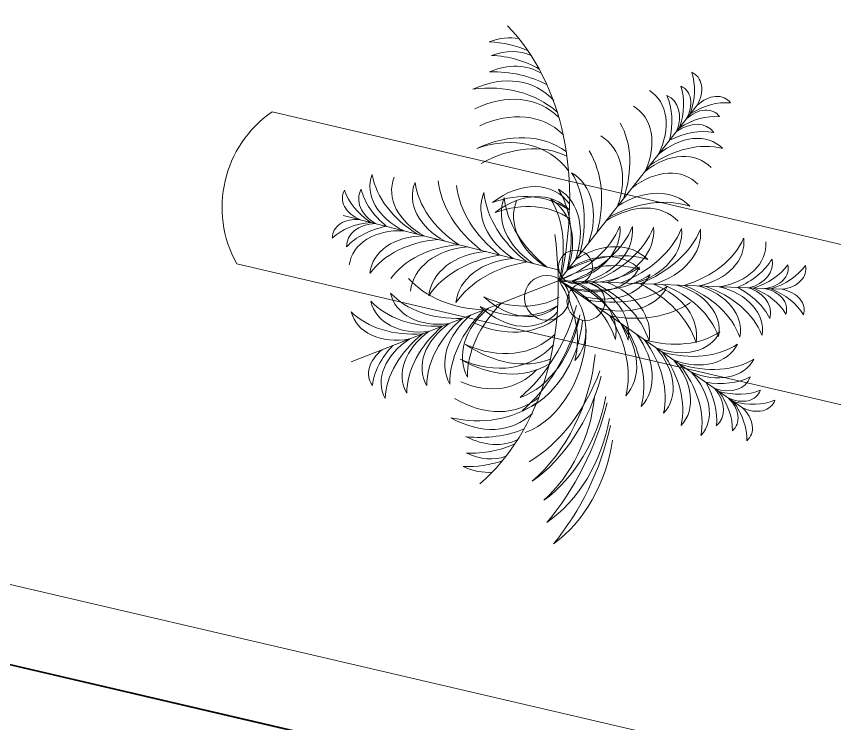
# Model space of a CAD drawing. Header units: millimetres. Extents: x 474016 to 477875, y 2288607 to 2292200.
# Drawn here: x 474098.24 to 474113.99, y 2289133.24 to 2289146.84 of the extents above; entities that cross this region are included whole.
import ezdxf

# ---------------------------------------------------------------- set-up
doc = ezdxf.new("R2010")
doc.units = ezdxf.units.MM
doc.header["$LTSCALE"] = 50
for name, color, linetype, lineweight in [('BANQUETA', 251, 'Continuous', 5), ('JARDIN-HP', 64, 'Continuous', 5), ('JARDINES', 98, 'Continuous', 13)]:
    doc.layers.add(name, color=color, linetype=linetype, lineweight=lineweight)
doc.layers.add('CVL_LOTIF', color=1, linetype='Continuous')

# ---------------------------------------------------------------- blocks, each defined once
blk = doc.blocks.new('A$C41BB26E9')
at = {"color": 0}
for p in [(1.999, 1.925), (3.251, -3.539)]:
    blk.add_line(p, (2.054, -0.938), dxfattribs=at)
at = {"color": 56}
for p, q in [((3.546, 1.506), (2.054, -0.938)), ((-0.293, 0.701), (2.054, -0.938)), ((1.382, -3.752), (1.923, -0.941))]:
    blk.add_line(p, q, dxfattribs=at)
for centre, radius in [((2.303, -0.578), 0.243), ((1.869, -0.738), 0.217), ((2.284, -1.082), 0.287)]:
    blk.add_circle(centre, radius)
at = {"color": 56, "true_color": 0x7a7a00}
for centre, major_axis, ratio, start_param, end_param in [((1.739, 1.845), (-0.007, 0.369), 0.723404, -1.366779, 0.20531), ((1.417, 1.375), (-0.018, 0.909), 0.723404, -1.121531, -0.433471), ((2.262, 1.855), (-0.007, 0.369), 0.723404, -0.20531, 1.366779), ((2.602, 1.398), (-0.018, 0.909), 0.723404, 0.433471, 1.121531), ((1.743, 1.62), (-0.007, 0.369), 0.723404, -1.366779, 0.20531), ((2.266, 1.63), (-0.007, 0.369), 0.723404, -0.20531, 1.366779), ((1.421, 1.15), (-0.018, 0.909), 0.723404, -1.121531, -0.433471), ((2.606, 1.173), (-0.018, 0.909), 0.723404, 0.433471, 1.121531), ((2.76, 1.355), (0.473, 0.776), 0.723404, -1.121531, -0.433471), ((3.283, 1.579), (0.192, 0.315), 0.723404, -1.366779, 0.20531), ((1.695, 1.314), (-0.009, 0.47), 0.723404, -1.190837, 0.194817), ((2.326, 1.326), (-0.009, 0.47), 0.723404, -0.194817, 1.190837), ((2.697, 0.758), (-0.022, 1.114), 0.723404, 0.373636, 0.994705), ((1.473, 0.902), (-0.015, 0.782), 0.723404, -1.305586, 0.091225), ((1.346, 0.731), (-0.022, 1.114), 0.723404, -0.994705, -0.373636), ((2.564, 0.923), (-0.015, 0.782), 0.723404, -0.091225, 1.305586), ((2.925, 0.425), (-0.026, 1.348), 0.723404, 0.312027, 1.166602), ((3.166, 1.386), (0.192, 0.315), 0.723404, -1.366779, 0.20531), ((2.642, 1.163), (0.473, 0.776), 0.723404, -1.121531, -0.433471), ((2.552, 0.926), (0.407, 0.667), 0.723404, -1.305586, 0.091225), ((1.99, 0.678), (0.702, 1.151), 0.723404, -1.166602, -0.312027), ((2.961, 1.155), (0.245, 0.401), 0.723404, -1.190837, 0.194817), ((2.354, 0.85), (0.58, 0.951), 0.723404, -0.994705, -0.373636), ((3.771, 0.738), (0.473, 0.776), 0.723404, 0.433471, 1.121531), ((3.73, 1.306), (0.192, 0.315), 0.723404, -0.20531, 1.366779), ((1.457, 0.572), (-0.016, 0.83), 0.723404, -1.24346, 0.110756), ((1.116, 0.031), (-0.027, 1.414), 0.723404, -1.115718, -0.281779), ((2.593, 0.594), (-0.016, 0.83), 0.723404, -0.110756, 1.24346), ((2.954, 0.066), (-0.027, 1.414), 0.723404, 0.281779, 1.115718), ((2.361, 0.656), (0.432, 0.708), 0.723404, -1.24346, 0.110756), ((1.784, 0.383), (0.737, 1.208), 0.723404, -1.115718, -0.281779), ((3.654, 0.546), (0.473, 0.776), 0.723404, 0.433471, 1.121531), ((3.613, 1.114), (0.192, 0.315), 0.723404, -0.20531, 1.366779), ((3.5, 0.826), (0.245, 0.401), 0.723404, -0.194817, 1.190837), ((2.599, 0.32), (-0.016, 0.83), 0.723404, -0.110756, 1.24346), ((2.219, 0.422), (0.432, 0.708), 0.723404, -1.24346, 0.110756), ((1.641, 0.149), (0.737, 1.208), 0.723404, -1.115718, -0.281779), ((3.484, 0.358), (0.407, 0.667), 0.723404, -0.091225, 1.305586), ((3.508, 0.147), (0.58, 0.951), 0.723404, 0.373636, 0.994705), ((-0.082, 0.873), (-0.303, 0.211), 0.723404, -0.20531, 1.366779), ((0.487, 0.878), (-0.745, 0.52), 0.723404, 0.433471, 1.121531), ((0.849, 0.569), (-0.641, 0.447), 0.723404, -0.091225, 1.305586), ((1.464, 0.568), (-1.105, 0.772), 0.723404, 0.312027, 1.166602), ((2.96, -0.208), (-0.027, 1.414), 0.723404, 0.281779, 1.115718), ((0.102, 0.744), (-0.303, 0.211), 0.723404, -0.20531, 1.366779), ((0.672, 0.75), (-0.745, 0.52), 0.723404, 0.433471, 1.121531), ((3.521, -0.256), (0.702, 1.151), 0.723404, 0.312027, 1.166602), ((0.383, 0.614), (-0.385, 0.269), 0.723404, -0.194817, 1.190837), ((1.061, 0.579), (-0.913, 0.638), 0.723404, 0.373636, 0.994705), ((1.133, 0.399), (-0.68, 0.475), 0.723404, -0.110756, 1.24346), ((1.38, -0.167), (-0.02, 1.008), 0.723404, -1.13012, 0.094138), ((2.699, -0.141), (-0.02, 1.008), 0.723404, -0.094138, 1.13012), ((3.095, -0.763), (-0.033, 1.69), 0.723404, 0.261161, 1.023266), ((3.332, 0.064), (0.432, 0.708), 0.723404, -0.110756, 1.24346), ((-0.382, 0.443), (-0.303, 0.211), 0.723404, -1.366779, 0.20531), ((1.357, 0.242), (-0.68, 0.475), 0.723404, -0.110756, 1.24346), ((1.008, -0.803), (-0.033, 1.69), 0.723404, -1.023266, -0.261161), ((1.118, -0.469), (0.88, 1.443), 0.723404, -1.023266, -0.261161), ((3.353, -0.575), (0.737, 1.208), 0.723404, 0.281779, 1.115718), ((-0.191, -0.093), (-0.745, 0.52), 0.723404, -1.121531, -0.433471), ((1.789, 0.052), (-0.827, 0.577), 0.723404, -0.094138, 1.13012), ((2.525, 0.007), (-1.386, 0.967), 0.723404, 0.261161, 1.023266), ((1.385, -0.41), (-0.02, 1.008), 0.723404, -1.13012, 0.094138), ((3.189, -0.169), (0.432, 0.708), 0.723404, -0.110756, 1.24346), ((-0.197, 0.314), (-0.303, 0.211), 0.723404, -1.366779, 0.20531), ((-0.006, -0.222), (-0.745, 0.52), 0.723404, -1.121531, -0.433471), ((0.022, 0.096), (-0.385, 0.269), 0.723404, -1.190837, 0.194817), ((1.988, -0.087), (-0.827, 0.577), 0.723404, -0.094138, 1.13012), ((1.013, -1.046), (-0.033, 1.69), 0.723404, -1.023266, -0.261161), ((3.21, -0.808), (0.737, 1.208), 0.723404, 0.281779, 1.115718), ((1.586, -0.44), (0.525, 0.861), 0.723404, -1.13012, 0.094138), ((0.93, -0.777), (0.88, 1.443), 0.723404, -1.023266, -0.261161), ((0.224, -0.326), (-0.641, 0.447), 0.723404, -1.305586, 0.091225), ((0.288, -0.529), (-0.913, 0.638), 0.723404, -0.994705, -0.373636), ((3.026, -0.612), (0.525, 0.861), 0.723404, -0.094138, 1.13012), ((0.482, -0.534), (-0.68, 0.475), 0.723404, -1.24346, 0.110756), ((1.391, -0.77), (-0.02, 1.008), 0.723404, -1.13012, 0.094138), ((1.02, -1.406), (-0.033, 1.69), 0.723404, -1.023266, -0.261161), ((1.445, -0.67), (0.525, 0.861), 0.723404, -1.13012, 0.094138), ((0.79, -1.007), (0.88, 1.443), 0.723404, -1.023266, -0.261161), ((2.71, -0.744), (-0.02, 1.008), 0.723404, -0.094138, 1.13012), ((3.107, -1.365), (-0.033, 1.69), 0.723404, 0.261161, 1.023266), ((3.026, -1.349), (0.88, 1.443), 0.723404, 0.261161, 1.023266), ((2.505, -0.448), (-0.827, 0.577), 0.723404, -0.094138, 1.13012), ((3.24, -0.493), (-1.386, 0.967), 0.723404, 0.261161, 1.023266), ((2.9, -0.819), (0.525, 0.861), 0.723404, -0.094138, 1.13012), ((1.397, -1.04), (-0.02, 1.008), 0.723404, -1.13012, 0.094138), ((2.638, -0.541), (-0.827, 0.577), 0.723404, -0.094138, 1.13012), ((3.373, -0.586), (-1.386, 0.967), 0.723404, 0.261161, 1.023266), ((1.361, -0.809), (0.525, 0.861), 0.723404, -1.13012, 0.094138), ((0.705, -1.146), (0.88, 1.443), 0.723404, -1.023266, -0.261161), ((2.716, -1.014), (-0.02, 1.008), 0.723404, -0.094138, 1.13012), ((2.9, -1.556), (0.88, 1.443), 0.723404, 0.261161, 1.023266), ((0.944, -1.284), (-1.16, 0.81), 0.723404, -1.115718, -0.281779), ((1.025, -1.676), (-0.033, 1.69), 0.723404, -1.023266, -0.261161), ((3.112, -1.635), (-0.033, 1.69), 0.723404, 0.261161, 1.023266), ((1.034, -1.03), (-0.827, 0.577), 0.723404, -1.13012, 0.094138), ((1.4, -1.202), (-0.02, 1.008), 0.723404, -1.13012, 0.094138), ((1.028, -1.838), (-0.033, 1.69), 0.723404, -1.023266, -0.261161), ((2.719, -1.176), (-0.02, 1.008), 0.723404, -0.094138, 1.13012), ((3.115, -1.797), (-0.033, 1.69), 0.723404, 0.261161, 1.023266), ((3.78, -1.381), (-1.599, 0.388), 0.714286, 3.86745, 4.883323), ((3.704, -2.103), (-2.624, 0.637), 0.714286, 4.179349, 4.820469), ((4.122, -1.283), (-1.534, 0.372), 0.714286, 3.888492, 4.926001), ((3.47, -1.48), (-1.656, 0.402), 0.714286, 3.88992, 4.86288), ((3.29, -2.282), (-2.814, 0.683), 0.714286, 4.170125, 4.780311), ((2.716, -1.653), (-1.879, 0.456), 0.714286, 3.806569, 4.639337), ((3.658, -1.569), (-1.56, 0.378), 0.714286, 4.003422, 4.972752), ((1.528, -1.375), (-0.827, 0.577), 0.723404, -1.13012, 0.094138), ((2.487, -1.496), (0.525, 0.861), 0.723404, -0.094138, 1.13012), ((2.952, -1.39), (-1.112, 0.27), 0.714286, 3.627505, 5.149011), ((3.161, -1.824), (-1.864, 0.452), 0.714286, 3.982805, 4.982914), ((1.824, -2.05), (-1.386, 0.967), 0.723404, -1.023266, -0.261161), ((2.487, -2.233), (0.88, 1.443), 0.723404, 0.261161, 1.023266), ((2.675, -1.447), (-1.112, 0.27), 0.714286, 3.627505, 4.993486), ((1.883, -1.622), (-0.827, 0.577), 0.723404, -1.13012, 0.094138), ((2.098, -2.039), (-1.864, 0.452), 0.714286, 3.982805, 4.744909), ((2.508, -1.48), (-1.112, 0.27), 0.714286, 3.627505, 4.912474), ((2.265, -2.005), (-1.864, 0.452), 0.714286, 3.982805, 4.744909), ((2.046, -2.205), (-1.386, 0.967), 0.723404, -1.023266, -0.261161), ((1.939, -1.971), (-1.507, 0.812), 0.72, -0.270525, 0.729584), ((2.016, -1.667), (-1.52, 0.819), 0.72, 0.073052, 0.90582), ((1.834, -1.504), (-0.899, 0.484), 0.72, -0.281097, 1.084884), ((1.96, -1.46), (-0.899, 0.484), 0.72, -0.200085, 1.084884), ((2.619, -1.732), (-1.507, 0.812), 0.72, -0.03252, 0.729584), ((2.178, -2.298), (-1.386, 0.967), 0.723404, -1.023266, -0.261161), ((2.745, -1.688), (-1.507, 0.812), 0.72, -0.03252, 0.729584), ((0.804, -1.812), (1.484, 0.855), 0.72, -0.729584, 0.03252), ((1.582, -1.562), (0.885, 0.51), 0.72, -1.084884, 0.200085), ((1.71, -1.602), (0.885, 0.51), 0.72, -1.084884, 0.281097), ((1.144, -1.921), (1.484, 0.855), 0.72, -0.729584, 0.12698), ((0.931, -1.853), (1.484, 0.855), 0.72, -0.729584, 0.03252), ((1.426, -2.011), (1.484, 0.855), 0.72, -0.729584, 0.213498), ((1.617, -2.072), (1.484, 0.855), 0.72, -0.729584, 0.270525), ((1.531, -1.771), (1.496, 0.862), 0.72, -0.90582, -0.073052), ((1.643, -1.929), (1.52, 0.876), 0.72, -0.831119, 0.049618), ((0.867, -1.982), (-1.241, 0.668), 0.72, -0.213612, 0.823897), ((1.917, -2.392), (-2.123, 1.143), 0.72, -0.10808, 0.53304), ((1.154, -1.911), (-1.293, 0.697), 0.72, -0.170934, 0.844939), ((1.033, -0.039), (0.319, 1.659), 0.723404, 3.402754, 4.164858), ((1.322, -0.57), (0.19, 0.99), 0.723404, 3.047455, 4.271712), ((2.401, -1.99), (1.273, 0.733), 0.72, -0.844939, 0.170934), ((1.652, -2.492), (2.089, 1.203), 0.72, -0.53304, 0.10808), ((1.981, -2.43), (-2.379, 1.282), 0.72, 0.051792, 0.431948), ((2.69, -2.053), (1.221, 0.704), 0.72, -0.823897, 0.213612), ((1.482, -2.459), (-2.105, 1.134), 0.72, 0.016555, 0.382187), ((0.429, -1.859), (-1.012, 0.545), 0.72, 0.006837, 0.780102), ((1.292, -0.729), (0.19, 0.99), 0.723404, 3.047455, 4.271712), ((1.589, -2.532), (2.342, 1.349), 0.72, -0.431948, -0.051792), ((3.123, -1.917), (0.996, 0.574), 0.72, -0.780102, -0.006837), ((0.097, -1.885), (-0.877, 0.472), 0.72, 0.078285, 0.75224), ((0.982, -0.304), (0.319, 1.659), 0.723404, 3.402754, 4.164858), ((3.032, -0.698), (0.319, 1.659), 0.723404, 2.118327, 2.880431), ((2.089, -2.546), (2.072, 1.193), 0.72, -0.382187, -0.016555), ((1.309, -2.496), (-2.105, 1.134), 0.72, 0.093724, 0.382187), ((1.241, -0.994), (0.19, 0.99), 0.723404, 3.047455, 4.271712), ((2.536, -1.243), (0.19, 0.99), 0.723404, 2.011473, 3.235731), ((3.456, -1.934), (0.863, 0.497), 0.72, -0.75224, -0.078285), ((2.262, -2.578), (2.072, 1.193), 0.72, -0.382187, -0.093724), ((-0.076, -1.922), (-0.877, 0.472), 0.72, 0.267806, 0.75224), ((3.63, -1.966), (0.863, 0.497), 0.72, -0.75224, -0.267806), ((0.914, -0.658), (0.319, 1.659), 0.723404, 3.402754, 4.164858), ((2.964, -1.052), (0.319, 1.659), 0.723404, 2.118327, 2.880431), ((0.868, -0.896), (0.319, 1.659), 0.723404, 3.402754, 4.164858), ((2.468, -1.597), (0.19, 0.99), 0.723404, 2.011473, 3.235731), ((2.422, -1.835), (0.19, 0.99), 0.723404, 2.011473, 3.235731), ((0.885, -1.467), (0.267, 1.389), 0.723404, 3.423371, 4.25731), ((2.691, -1.814), (0.267, 1.389), 0.723404, 2.025875, 2.859814), ((1.129, -2.058), (0.157, 0.815), 0.723404, 3.030837, 4.385053), ((2.639, -2.083), (0.267, 1.389), 0.723404, 2.025875, 2.859814), ((1.077, -2.327), (0.157, 0.815), 0.723404, 3.030837, 4.385053), ((2.193, -2.542), (0.157, 0.815), 0.723404, 1.898132, 3.252348), ((0.788, -2.093), (0.255, 1.324), 0.723404, 3.45362, 4.308195), ((1.037, -2.655), (0.148, 0.768), 0.723404, 3.050367, 4.447179), ((2.109, -2.861), (0.148, 0.768), 0.723404, 1.836006, 3.232818), ((0.941, -2.466), (0.21, 1.094), 0.723404, 3.515228, 4.136297), ((2.268, -2.721), (0.21, 1.094), 0.723404, 2.146888, 2.767957), ((1.806, -3.218), (0.089, 0.462), 0.723404, 1.950755, 3.33641), ((0.944, -2.891), (0.172, 0.893), 0.723404, 3.575063, 4.263123), ((2.108, -3.115), (0.172, 0.893), 0.723404, 2.020062, 2.708122), ((1.181, -3.408), (0.07, 0.363), 0.723404, 2.936283, 4.508372), ((1.695, -3.507), (0.07, 0.363), 0.723404, 1.774814, 3.346903)]:
    blk.add_ellipse(centre, major_axis=major_axis, ratio=ratio, start_param=start_param, end_param=end_param, dxfattribs=at)
at = {"color": 0}
for centre, major_axis, ratio, start_param, end_param in [((1.529, -1.844), (-1.386, 0.967), 0.723404, -1.023266, -0.261161), ((1.242, -4.458), (3.82, 2.201), 0.72, 0.180287, 1.122445)]:
    blk.add_ellipse(centre, major_axis=major_axis, ratio=ratio, start_param=start_param, end_param=end_param, dxfattribs=at)
at = {"color": 56}
for centre, major_axis, ratio, start_param, end_param in [((3.011, -1.71), (-1.909, 0.463), 0.714286, 3.88127, 4.762007), ((2.383, -4.345), (-3.881, 2.091), 0.72, -1.122445, -0.180287), ((1.75, -1.53), (-0.827, 0.577), 0.723404, -1.13012, 0.094138), ((1.909, -1.829), (-1.544, 0.832), 0.72, -0.049618, 0.831119), ((1.425, -1.854), (-1.339, 0.721), 0.72, -0.150491, 0.822469), ((2.147, -2.08), (1.242, 0.715), 0.72, -0.708967, 0.260363), ((1.186, -3.099), (0.089, 0.462), 0.723404, 2.946776, 4.33243)]:
    blk.add_ellipse(centre, major_axis=major_axis, ratio=ratio, start_param=start_param, end_param=end_param, dxfattribs=at)
at = {"color": 56, "true_color": 0x7a7a00, "extrusion": (0, 0, -1)}
for centre, major_axis, start_param, end_param in [((2.966, -0.422), (-0.706, 1.535), 3.402754, 4.164858), ((1.171, -1.515), (-0.706, 1.535), 2.118327, 2.880431), ((2.88, -1.154), (-0.421, 0.916), 3.047455, 4.271712), ((3.068, -0.643), (-0.706, 1.535), 3.402754, 4.164858), ((2.981, -1.375), (-0.421, 0.916), 3.047455, 4.271712), ((1.517, -1.97), (-0.591, 1.285), 2.025875, 2.859814), ((3.187, -1.201), (-0.591, 1.285), 3.423371, 4.25731), ((2.059, -2.309), (-0.347, 0.754), 1.898132, 3.252348), ((1.632, -2.219), (-0.591, 1.285), 2.025875, 2.859814), ((3.092, -1.834), (-0.347, 0.754), 3.030837, 4.385053), ((3.302, -1.45), (-0.591, 1.285), 3.423371, 4.25731), ((2.174, -2.557), (-0.347, 0.754), 1.898132, 3.252348), ((3.206, -2.082), (-0.347, 0.754), 3.030837, 4.385053), ((1.802, -2.536), (-0.563, 1.225), 1.974991, 2.829566), ((3.432, -1.787), (-0.563, 1.225), 3.45362, 4.308195), ((2.332, -2.848), (-0.327, 0.71), 1.836006, 3.232818), ((3.324, -2.392), (-0.327, 0.71), 3.050367, 4.447179), ((3.372, -2.185), (-0.465, 1.012), 3.515228, 4.136297), ((3.285, -2.858), (-0.196, 0.427), 2.946776, 4.33243)]:
    blk.add_ellipse(centre, major_axis=major_axis, ratio=0.723404, start_param=start_param, end_param=end_param, dxfattribs=at)

msp = doc.modelspace()

# ---------------------------------------------------------------- linework, layer by layer
at = {"layer": 'BANQUETA'}
msp.add_lwpolyline([(474077.176, 2289086.374), (474198.914, 2289058.003, 0.414214), (474201.316, 2289059.497), (474212.437, 2289107.218, 0.414214), (474210.943, 2289109.62), (474089.205, 2289137.991)], format="xyb", dxfattribs=at)
at = {"layer": 'CVL_LOTIF'}
msp.add_line((474088.865, 2289136.53), (474210.603, 2289108.159), dxfattribs=at)
msp.add_lwpolyline([(474113.212, 2289130.856), (474088.865, 2289136.53), (474083.191, 2289112.182), (474095.365, 2289109.345), (474107.538, 2289106.508)], close=True, dxfattribs=at)
at = {"layer": 'JARDINES'}
msp.add_lwpolyline([(474213.213, 2289119.359, -0.388075), (474212.532, 2289116.437), (474102.481, 2289142.084, -0.386646), (474103.162, 2289145.006)], format="xyb", close=True, dxfattribs=at)

# ---------------------------------------------------------------- block references
at = {"layer": 'JARDIN-HP', "color": 8, "xscale": 1.499999999826813, "yscale": 1.499999999826813, "zscale": 1.499999999826813, "rotation": 266.6565195172511}
msp.add_blockref('A$C41BB26E9', (474110.267, 2289144.757), dxfattribs=at)

doc.saveas('drawing.dxf')
